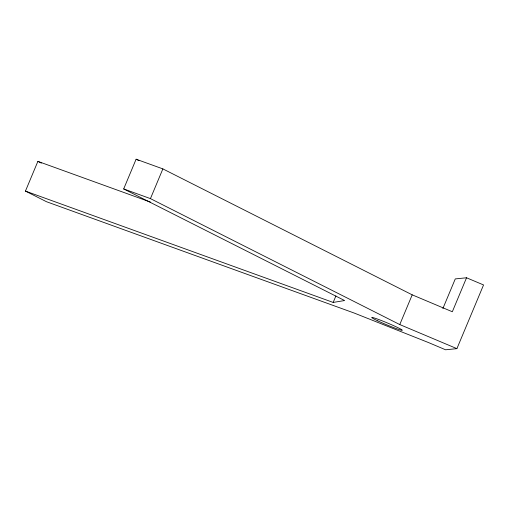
<?xml version="1.0" encoding="UTF-8"?>
<svg xmlns="http://www.w3.org/2000/svg" width="509" height="509" viewBox="0 0 509 509"><rect width="100%" height="100%" fill="white"/><g stroke="black" fill="none" stroke-linecap="round" stroke-linejoin="round"><path stroke-width="0.76" d="M442.875 308.556L455.269 278.919L466.537 277.774L483.55 284.945L456.904 348.64L445.598 349.791L428.629 342.614L354.226 313.06L46.491 201.717L25.45 191.091L37.882 161.366L150.67 202.175M25.45 191.091L333.179 302.435L344.618 300.539L123.681 188.934L136.113 159.209L162.874 168.893L412.207 294.838L452.323 311.75L466.537 277.774M456.904 348.64L399.775 324.564L150.441 198.618L162.874 168.893M333.179 302.435L335.908 295.907M399.775 324.564L412.207 294.838M123.681 188.934L150.441 198.618M136.113 159.209L138.951 160.64M37.882 161.366L41.388 163.134M377.818 320.893A16.6 0.986 22.7 0 0 402.205 330.328A16.6 0.986 22.7 0 0 380.967 320.371A16.6 0.986 22.7 0 0 377.818 320.893"/></g></svg>
